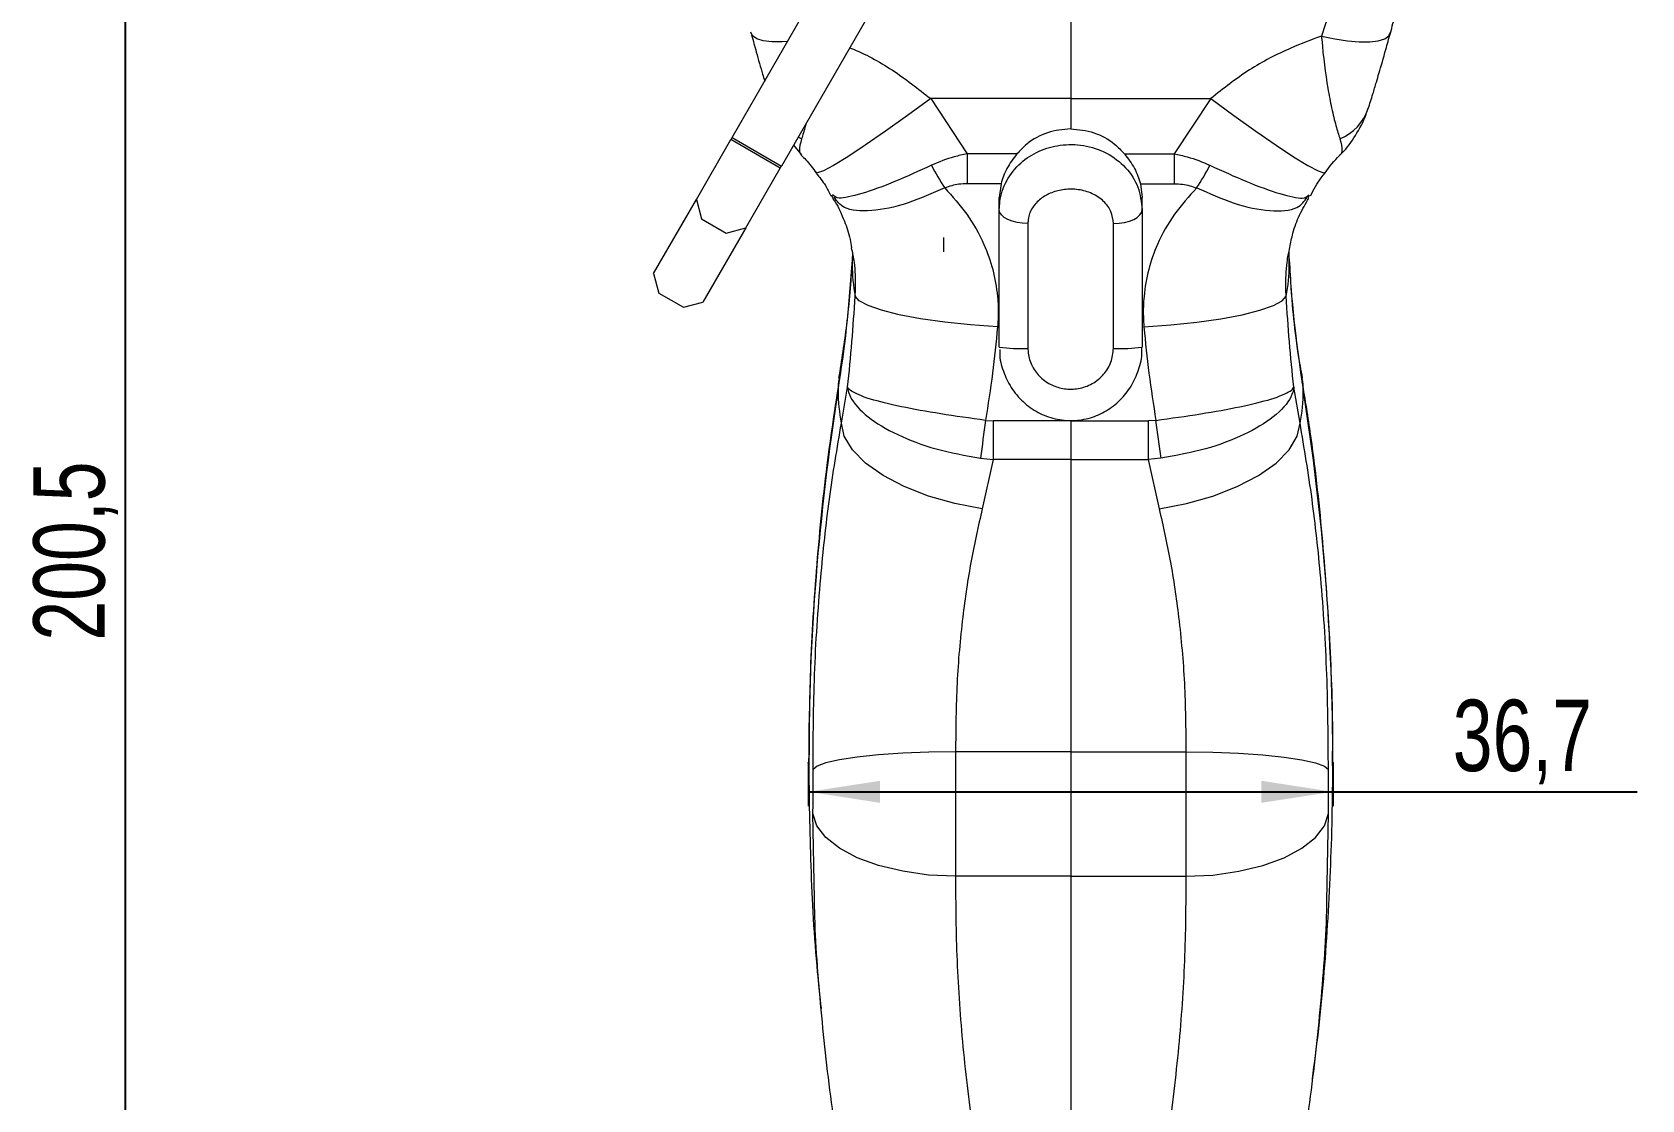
# Model space of a CAD drawing. Header units: millimetres. Extents: x 19 to 674, y 27 to 673.
# Drawn here: x 452.7 to 565.5, y 512.1 to 586.8 of the extents above; entities that cross this region are included whole.
import ezdxf

# ---------------------------------------------------------------- set-up
doc = ezdxf.new("R2010")
doc.units = ezdxf.units.MM
doc.header["$PDSIZE"] = -1
doc.layers.add('FORMAT', color=7, linetype='Continuous')
doc.styles.add('SLDTEXTSTYLE0', font='TXT', dxfattribs={"width": 0.75})
doc.dimstyles.new('SLDDIMSTYLE0', dxfattribs={"dimtxt": 5, "dimasz": 5, "dimexe": 0, "dimexo": 0.0625, "dimgap": 1.25, "dimtad": 2, "dimdec": 1, "dimrnd": 1e-09, "dimzin": 12, "dimdsep": 46, "dimtxsty": 'SLDTEXTSTYLE0', "dimsah": 1, "dimcen": 0.09, "dimadec": 0, "dimazin": 3, "dimtfac": 1, "dimtdec": 1, "dimtofl": 0, "dimtmove": 0, "dimatfit": 3, "dimfxl": 0, "dimfrac": 2, "dimtolj": 1, "dimtzin": 12, "dimarcsym": 0})

# ---------------------------------------------------------------- blocks, each defined once
blk = doc.blocks.new('_D_8')
at = {"layer": 'FORMAT', "transparency": 16777216}
for p, q in [((507.15, 535.67), (507.15, 532.64)), ((543.88, 535.67), (543.88, 532.64)), ((507.15, 533.64), (543.88, 533.64)), ((543.88, 533.64), (565.21, 533.64))]:
    blk.add_line(p, q, dxfattribs=at)
for points in [[(507.15, 533.64), (512.15, 532.87), (512.15, 534.41)], [(543.88, 533.64), (538.88, 534.41), (538.88, 532.87)]]:
    blk.add_solid(points, dxfattribs=at)
at = {"layer": 'FORMAT', "transparency": 16777216, "insert": (552.28, 540.09), "char_height": 5, "attachment_point": 1, "style": 'SLDTEXTSTYLE0'}
blk.add_mtext('36,7', dxfattribs=at)
blk = doc.blocks.new('_D_10')
at = {"layer": 'FORMAT', "transparency": 16777216}
for p, q in [((477.26, 652.81), (458.26, 652.81)), ((459.26, 652.81), (459.26, 452.28)), ((510.49, 452.28), (458.26, 452.28))]:
    blk.add_line(p, q, dxfattribs=at)
for points in [[(459.26, 652.81), (458.49, 647.81), (460.03, 647.81)], [(459.26, 452.28), (460.03, 457.28), (458.49, 457.28)]]:
    blk.add_solid(points, dxfattribs=at)
at = {"layer": 'FORMAT', "transparency": 16777216, "insert": (452.82, 544.23), "char_height": 5, "attachment_point": 1, "rotation": 90, "style": 'SLDTEXTSTYLE0'}
blk.add_mtext('200,5', dxfattribs=at)

msp = doc.modelspace()

# ---------------------------------------------------------------- linework, layer by layer
at = {"color": 7, "linetype": 'Continuous', "lineweight": 15}
for p, q in [((501.78, 579.47), (509.31, 592.52)), ((512.78, 590.52), (505.24, 577.47)), ((525.51, 587.57), (525.51, 582.2)), ((525.51, 582.2), (515.7, 582.2)), ((515.7, 582.2), (518.26, 578.32)), ((525.51, 582.2), (535.33, 582.2)), ((525.51, 582.2), (525.51, 580.08)), ((535.33, 582.2), (532.76, 578.32)), ((499.28, 575.14), (501.7, 579.33)), ((505.16, 577.33), (501.7, 579.33)), ((501.78, 579.47), (505.24, 577.47)), ((506.09, 578.93), (506.64, 578.26)), ((521.74, 578.32), (518.26, 578.32)), ((518.26, 578.32), (518.26, 576.23)), ((529.29, 578.32), (532.76, 578.32)), ((532.76, 578.32), (532.76, 576.23)), ((502.74, 573.14), (505.16, 577.33)), ((520.63, 576.23), (518.26, 576.23)), ((520.63, 576.23), (520.51, 575.28)), ((520.51, 574.41), (520.51, 575.28)), ((530.4, 576.23), (530.51, 575.28)), ((530.4, 576.23), (532.76, 576.23)), ((530.51, 574.41), (530.51, 575.28)), ((542.16, 575.26), (542.25, 575.43)), ((496.28, 569.94), (499.28, 575.14)), ((499.28, 575.14), (499.65, 573.77)), ((520.51, 564.78), (520.51, 574.41)), ((530.51, 574.41), (530.51, 564.78)), ((499.65, 573.77), (501.38, 572.77)), ((502.74, 573.14), (499.74, 567.94)), ((501.38, 572.77), (502.74, 573.14)), ((522.51, 573.45), (522.51, 564.7)), ((528.51, 564.7), (528.51, 573.45)), ((516.61, 571.46), (516.61, 572.46)), ((510.22, 571.41), (510.19, 570.91)), ((540.83, 570.91), (540.8, 571.41)), ((496.28, 569.94), (496.65, 568.58)), ((496.65, 568.58), (498.38, 567.58)), ((498.38, 567.58), (499.74, 567.94)), ((509.44, 559.46), (509.88, 561.99)), ((541.58, 559.46), (541.14, 561.99)), ((519.54, 559.66), (520.07, 559.63)), ((525.51, 559.63), (520.07, 559.63)), ((520.07, 559.63), (520.07, 556.92)), ((525.51, 559.63), (530.95, 559.63)), ((525.51, 559.63), (525.51, 556.92)), ((531.48, 559.66), (530.95, 559.63)), ((530.95, 559.63), (530.95, 556.92)), ((519.19, 557), (520.07, 556.92)), ((520.07, 556.92), (519.31, 553.46)), ((525.51, 556.92), (520.07, 556.92)), ((525.51, 556.92), (530.95, 556.92)), ((525.51, 556.92), (525.51, 536.45)), ((531.83, 557), (530.95, 556.92)), ((530.95, 556.92), (531.71, 553.46)), ((525.51, 536.45), (517.44, 536.45)), ((525.51, 536.45), (533.58, 536.45)), ((525.51, 536.45), (525.51, 527.72)), ((525.51, 527.72), (517.44, 527.72)), ((525.51, 527.72), (533.58, 527.72)), ((525.51, 527.72), (525.51, 497.9))]:
    msp.add_line(p, q, dxfattribs=at)
at = {"color": 8, "linetype": 'Continuous', "lineweight": 15}
for p, q in [((506.65, 579.38), (506.42, 579.5)), ((510.22, 571.44), (510.2, 570.56)), ((540.8, 571.45), (540.83, 570.56)), ((507.56, 526.14), (507.45, 532.12)), ((543.47, 525.98), (543.57, 532.12))]:
    msp.add_line(p, q, dxfattribs=at)
at = {"color": 8, "linetype": 'Continuous', "lineweight": 15, "flags": 128}
for points in [[(505.66, 586.19), (505.29, 586.17), (504.56, 586.17), (503.96, 586.24), (503.51, 586.38), (503.22, 586.59), (503.1, 586.85)], [(515.7, 582.2), (514.08, 581.01), (512.54, 579.91), (511.12, 578.93), (509.89, 578.12), (508.9, 577.51), (508.19, 577.13), (507.78, 576.99), (507.7, 577.01)], [(535.33, 582.2), (536.94, 581.01), (538.49, 579.91), (539.9, 578.93), (541.13, 578.12), (542.13, 577.51), (542.84, 577.13), (543.24, 576.99), (543.32, 577.01)]]:
    msp.add_lwpolyline(points, dxfattribs=at)
at = {"color": 7, "linetype": 'Continuous', "lineweight": 15, "flags": 128}
for points in [[(543.08, 586.58), (544.01, 586.38), (544.91, 586.24), (545.73, 586.17), (546.46, 586.17), (547.06, 586.24), (547.52, 586.38), (547.81, 586.59), (547.92, 586.85)], [(501.78, 579.47), (501.77, 579.45), (501.76, 579.43), (501.75, 579.42), (501.74, 579.4), (501.73, 579.38), (501.72, 579.36), (501.71, 579.35), (501.7, 579.33)], [(505.16, 577.33), (505.17, 577.35), (505.18, 577.36), (505.19, 577.38), (505.2, 577.4), (505.21, 577.42), (505.22, 577.43), (505.23, 577.45), (505.24, 577.47)], [(522.51, 573.45), (522.12, 573.47), (521.75, 573.53), (521.4, 573.61), (521.1, 573.73), (520.85, 573.88), (520.66, 574.05), (520.55, 574.23), (520.51, 574.41)], [(528.51, 573.45), (528.9, 573.47), (529.28, 573.53), (529.62, 573.61), (529.93, 573.73), (530.17, 573.88), (530.36, 574.05), (530.47, 574.23), (530.51, 574.41)], [(520.38, 566.2), (518.5, 566.34), (516.68, 566.54), (514.99, 566.78), (513.5, 567.06), (512.26, 567.37), (511.31, 567.7), (510.69, 568.03), (510.41, 568.35)], [(530.64, 566.2), (532.53, 566.34), (534.35, 566.54), (536.03, 566.78), (537.52, 567.06), (538.76, 567.37), (539.71, 567.7), (540.34, 568.03), (540.61, 568.35)], [(519.31, 553.46), (517.39, 553.83), (515.55, 554.35), (513.85, 555.02), (512.36, 555.8), (511.13, 556.67), (510.21, 557.6), (509.64, 558.54), (509.44, 559.46)], [(531.71, 553.46), (533.63, 553.83), (535.47, 554.35), (537.17, 555.02), (538.67, 555.8), (539.9, 556.67), (540.81, 557.6), (541.38, 558.54), (541.58, 559.46)], [(517.44, 536.45), (515.56, 536.42), (513.74, 536.34), (512.05, 536.22), (510.56, 536.06), (509.32, 535.88), (508.36, 535.67), (507.74, 535.44), (507.46, 535.2)], [(533.58, 536.45), (535.47, 536.42), (537.28, 536.34), (538.97, 536.22), (540.46, 536.06), (541.71, 535.88), (542.66, 535.67), (543.29, 535.44), (543.57, 535.2)], [(517.44, 527.72), (515.55, 527.81), (513.74, 528.07), (512.05, 528.47), (510.56, 529.02), (509.32, 529.68), (508.36, 530.44), (507.73, 531.26), (507.45, 532.12)], [(533.58, 527.72), (535.47, 527.81), (537.29, 528.07), (538.97, 528.47), (540.46, 529.02), (541.71, 529.68), (542.66, 530.44), (543.29, 531.26), (543.57, 532.12)]]:
    msp.add_lwpolyline(points, dxfattribs=at)
at = {"color": 8, "linetype": 'Continuous', "lineweight": 15}
for centre, radius, start, end in [((542.99, 582.67), 3.57, 292.8913, 340.911), ((515.56, 570.56), 5.36, 176.3201, 179.9966), ((535.47, 570.56), 5.36, 0.0022, 3.6849), ((672.75, 535.67), 165.6, 170.9436, 180.0219), ((514.67, 561.73), 5.46, 170.9067, 179.9781), ((536.35, 561.73), 5.46, 0.0218, 9.092), ((378.28, 535.67), 165.6, 359.9835, 9.0564)]:
    msp.add_arc(centre, radius, start, end, dxfattribs=at)
at = {"color": 7, "linetype": 'Continuous', "lineweight": 15}
for centre, radius, start, end in [((527.07, 583.12), 12.62, 206.2734, 214.6292), ((523.95, 583.12), 12.62, 325.3708, 333.7266), ((415.72, 576.64), 94.67, 350.9447, 356.3228), ((521.7, 570.57), 11.5, 180.0394, 191.1214), ((529.33, 570.57), 11.5, 348.8786, 359.9606), ((635.3, 576.64), 94.67, 183.6772, 189.0553), ((522.01, 576.32), 11.63, 262.5865, 272.4589), ((529.01, 576.32), 11.63, 267.5411, 277.4135), ((520.77, 561.74), 11.56, 180.0421, 191.3754), ((530.25, 561.74), 11.56, 348.6246, 359.9579), ((783.89, 523.35), 266.83, 172.1784, 172.755), ((267.14, 523.35), 266.83, 7.245, 7.8216)]:
    msp.add_arc(centre, radius, start, end, dxfattribs=at)
at = {"color": 8, "linetype": 'Continuous', "lineweight": 15}
msp.add_ellipse((542.45, 580.57), major_axis=(6.41, 20), ratio=0.061339, start_param=0.624165, end_param=1.285331, dxfattribs=at)
at = {"color": 7, "linetype": 'Continuous', "lineweight": 15}
for points, knots in [([(547.91, 586.77), (548.03, 587.23), (548.4, 588.57), (548.99, 590.7), (549.68, 593.08), (550.32, 595.26), (550.83, 596.91), (551.09, 597.74), (551.17, 598)], [0, 0, 0, 0, 0.106837, 0.309538, 0.511446, 0.712062, 0.910926, 1, 1, 1, 1]), ([(503.15, 586.65), (503.26, 586.25), (503.52, 585.29), (503.83, 584.21), (504.02, 583.59), (504.07, 583.43)], [0, 0, 0, 0, 0.34853, 0.832767, 1, 1, 1, 1]), ([(543.08, 586.58), (542.36, 586.31), (540.62, 585.65), (537.95, 584.28), (536.21, 582.9), (535.33, 582.2)], [0, 0, 0, 0, 0.258447, 0.625069, 1, 1, 1, 1]), ([(543.08, 586.58), (543.09, 586.5), (543.2, 585.19), (543.42, 583.39), (543.8, 581.48), (544.1, 580.25), (544.28, 579.67), (544.37, 579.38)], [0, 0, 0, 0, 0.024308, 0.415677, 0.602358, 0.801234, 1, 1, 1, 1]), ([(546.93, 583.35), (546.99, 583.55), (547.2, 584.25), (547.53, 585.41), (547.8, 586.4), (547.91, 586.78)], [0, 0, 0, 0, 0.200241, 0.690102, 1, 1, 1, 1]), ([(546.36, 581.5), (546.46, 581.83), (546.65, 582.38), (546.85, 583.07), (546.93, 583.35)], [0, 0, 0, 0, 0.594179, 1, 1, 1, 1]), ([(544.38, 578.26), (544.43, 578.3), (544.85, 578.69), (545.51, 579.63), (546.09, 580.69), (546.3, 581.36), (546.34, 581.5)], [0, 0, 0, 0, 0.050615, 0.456014, 0.891662, 1, 1, 1, 1]), ([(525.51, 580.08), (524.96, 580.03), (523.86, 579.92), (522.57, 579.19), (521.96, 578.56), (521.74, 578.32)], [0, 0, 0, 0, 0.384833, 0.769555, 1, 1, 1, 1]), ([(525.51, 580.08), (526.06, 580.03), (527.16, 579.92), (528.45, 579.19), (529.06, 578.56), (529.29, 578.32)], [0, 0, 0, 0, 0.384833, 0.769555, 1, 1, 1, 1]), ([(520.51, 574.41), (520.52, 574.6), (520.55, 575.3), (520.78, 575.99), (521.28, 576.91), (521.93, 577.73), (523.25, 578.57), (524.79, 579.01), (526.45, 578.99), (528.08, 578.45), (529.42, 577.42), (530.34, 576.02), (530.45, 574.95), (530.51, 574.41)], [0, 0, 0, 0, 0.037566, 0.146456, 0.148335, 0.254121, 0.354658, 0.453694, 0.556719, 0.666085, 0.778262, 0.889003, 1, 1, 1, 1]), ([(506.62, 578.23), (506.73, 578.13), (507.13, 577.76), (507.45, 577.31), (507.68, 576.99)], [0, 0, 0, 0, 0.286871, 1, 1, 1, 1]), ([(518.26, 578.32), (517.95, 578.26), (517.08, 578.09), (516.28, 577.75), (515.76, 577.53)], [0, 0, 0, 0, 0.352464, 1, 1, 1, 1]), ([(521.74, 578.32), (521.48, 577.99), (520.97, 577.31), (520.74, 576.59), (520.63, 576.23)], [0, 0, 0, 0, 0.492195, 1, 1, 1, 1]), ([(529.29, 578.32), (529.54, 577.99), (530.05, 577.31), (530.28, 576.59), (530.4, 576.23)], [0, 0, 0, 0, 0.492195, 1, 1, 1, 1]), ([(532.76, 578.32), (533.07, 578.26), (533.94, 578.09), (534.75, 577.75), (535.27, 577.53)], [0, 0, 0, 0, 0.352464, 1, 1, 1, 1]), ([(543.33, 577), (543.65, 577.43), (543.98, 577.88), (544.38, 578.24), (544.39, 578.25)], [0, 0, 0, 0, 0.970493, 1, 1, 1, 1]), ([(507.67, 576.98), (507.9, 576.7), (508.3, 576.2), (508.59, 575.63), (508.71, 575.39)], [0, 0, 0, 0, 0.57397, 1, 1, 1, 1]), ([(542.31, 575.39), (542.54, 575.83), (542.84, 576.39), (543.25, 576.88), (543.34, 576.99)], [0, 0, 0, 0, 0.775545, 1, 1, 1, 1]), ([(508.74, 575.43), (508.74, 575.41), (508.77, 575.34), (508.82, 575.29), (508.86, 575.24)], [0, 0, 0, 0, 0.1977665, 1, 1, 1, 1]), ([(508.83, 575.22), (508.89, 575.13), (509.21, 574.67), (509.63, 573.7), (510.02, 572.64), (510.13, 571.95), (510.16, 571.75)], [0, 0, 0, 0, 0.091218, 0.511591, 0.8609, 1, 1, 1, 1]), ([(518.26, 576.23), (518.07, 576.22), (517.52, 576.21), (517.01, 576.05), (516.69, 575.94)], [0, 0, 0, 0, 0.364484, 1, 1, 1, 1]), ([(516.69, 575.94), (517.22, 575.35), (518.3, 574.16), (519.4, 572.2), (520.09, 570.24), (520.4, 568.52), (520.45, 567.16), (520.4, 566.44), (520.38, 566.2)], [0, 0, 0, 0, 0.231408, 0.462436, 0.635669, 0.808783, 0.935479, 1, 1, 1, 1]), ([(528.51, 573.45), (528.48, 573.74), (528.4, 574.31), (527.85, 575.04), (527.05, 575.58), (526.07, 575.86), (525.08, 575.87), (524.16, 575.64), (523.37, 575.2), (522.78, 574.56), (522.53, 573.93), (522.52, 573.55), (522.51, 573.45)], [0, 0, 0, 0, 0.106775, 0.215739, 0.328964, 0.441359, 0.54791, 0.649853, 0.751859, 0.856807, 0.964026, 1, 1, 1, 1]), ([(534.34, 575.94), (533.8, 575.35), (532.73, 574.16), (531.62, 572.2), (530.93, 570.24), (530.63, 568.52), (530.58, 567.16), (530.62, 566.44), (530.64, 566.2)], [0, 0, 0, 0, 0.231408, 0.462436, 0.635669, 0.808783, 0.935479, 1, 1, 1, 1]), ([(532.76, 576.23), (532.96, 576.22), (533.5, 576.21), (534.01, 576.05), (534.34, 575.94)], [0, 0, 0, 0, 0.364484, 1, 1, 1, 1]), ([(540.86, 571.77), (540.93, 572.11), (541.09, 572.93), (541.54, 574.09), (541.97, 574.84), (542.19, 575.23)], [0, 0, 0, 0, 0.24828, 0.607075, 1, 1, 1, 1]), ([(510.19, 570.91), (510.08, 569.39), (509.89, 566.6), (509.45, 563.85), (509.25, 562.61)], [0, 0, 0, 0, 0.54728, 1, 1, 1, 1]), ([(541.76, 562.61), (541.71, 562.89), (541.34, 564.92), (541.02, 567.7), (540.89, 570.2), (540.85, 570.91)], [0, 0, 0, 0, 0.103227, 0.74405, 1, 1, 1, 1]), ([(509.88, 561.99), (509.99, 563.04), (510.2, 565.17), (510.34, 567.29), (510.41, 568.35)], [0, 0, 0, 0, 0.49667, 1, 1, 1, 1]), ([(541.14, 561.99), (541.03, 563.04), (540.82, 565.17), (540.68, 567.29), (540.61, 568.35)], [0, 0, 0, 0, 0.49667, 1, 1, 1, 1]), ([(520.38, 566.2), (520.28, 565.12), (520.07, 562.94), (519.72, 560.76), (519.54, 559.66)], [0, 0, 0, 0, 0.495262, 1, 1, 1, 1]), ([(530.64, 566.2), (530.75, 565.12), (530.96, 562.94), (531.31, 560.76), (531.48, 559.66)], [0, 0, 0, 0, 0.495262, 1, 1, 1, 1]), ([(520.54, 564.63), (520.54, 564.53), (520.51, 564.02), (520.76, 563.09), (521.3, 561.93), (522.14, 560.93), (523.19, 560.17), (524.4, 559.72), (525.67, 559.59), (526.9, 559.79), (528.03, 560.29), (529, 561.05), (529.79, 562.03), (530.3, 563.19), (530.54, 564.14), (530.49, 564.68), (530.48, 564.78)], [0, 0, 0, 0, 0.017359, 0.097962, 0.179194, 0.261473, 0.343714, 0.425197, 0.505258, 0.583418, 0.660518, 0.73863, 0.817569, 0.898009, 0.979656, 1, 1, 1, 1]), ([(522.51, 564.7), (522.52, 564.59), (522.53, 564.17), (522.67, 563.74), (522.97, 563.16), (523.37, 562.64), (524.16, 562.1), (525.08, 561.82), (526.07, 561.84), (527.05, 562.18), (527.85, 562.84), (528.4, 563.71), (528.48, 564.37), (528.51, 564.7)], [0, 0, 0, 0, 0.035971, 0.138477, 0.143256, 0.248196, 0.350194, 0.45213, 0.558673, 0.67106, 0.784277, 0.893233, 1, 1, 1, 1]), ([(509.3, 562.6), (508.99, 560.57), (508.31, 556.1), (507.64, 549.13), (507.21, 542.17), (507.18, 537.67), (507.17, 535.64)], [0, 0, 0, 0, 0.227416, 0.501584, 0.774784, 1, 1, 1, 1]), ([(519.54, 559.66), (518.47, 559.81), (516.35, 560.1), (513.52, 560.62), (511.29, 561.16), (510.18, 561.63), (509.92, 561.9), (509.88, 561.99), (509.88, 561.99)], [0, 0, 0, 0, 0.216635, 0.430896, 0.649936, 0.880605, 0.998417, 1, 1, 1, 1]), ([(509.88, 561.99), (509.88, 561.98), (509.9, 561.76), (510.11, 561.08), (511.13, 559.91), (513.26, 558.64), (516.02, 557.58), (518.13, 557.2), (519.19, 557)], [0, 0, 0, 0, 0.001595, 0.119389, 0.350065, 0.56912, 0.78338, 1, 1, 1, 1]), ([(531.48, 559.66), (532.55, 559.81), (534.67, 560.1), (537.5, 560.62), (539.73, 561.16), (540.85, 561.63), (541.1, 561.9), (541.14, 561.99), (541.14, 561.99)], [0, 0, 0, 0, 0.216635, 0.430896, 0.649936, 0.880605, 0.998417, 1, 1, 1, 1]), ([(541.14, 561.99), (541.14, 561.98), (541.12, 561.76), (540.92, 561.08), (539.89, 559.91), (537.77, 558.64), (535.01, 557.58), (532.9, 557.2), (531.83, 557)], [0, 0, 0, 0, 0.001595, 0.119389, 0.350065, 0.56912, 0.78338, 1, 1, 1, 1]), ([(543.85, 535.48), (543.86, 535.98), (543.91, 538.93), (543.7, 544.32), (543.18, 551.62), (542.51, 557.71), (541.91, 561.35), (541.7, 562.6)], [0, 0, 0, 0, 0.055165, 0.324817, 0.593502, 0.861213, 1, 1, 1, 1]), ([(507.46, 535.2), (507.47, 537.42), (507.5, 541.92), (507.93, 548.3), (508.56, 554.24), (509.15, 557.71), (509.44, 559.46)], [0, 0, 0, 0, 0.264978, 0.537605, 0.766463, 1, 1, 1, 1]), ([(543.57, 535.2), (543.55, 537.42), (543.52, 541.92), (543.1, 548.3), (542.46, 554.24), (541.88, 557.71), (541.58, 559.46)], [0, 0, 0, 0, 0.264978, 0.537605, 0.766463, 1, 1, 1, 1]), ([(519.31, 553.46), (519.04, 552.26), (518.49, 549.84), (517.89, 545.72), (517.48, 541.21), (517.46, 538.06), (517.44, 536.45)], [0, 0, 0, 0, 0.229386, 0.463683, 0.727743, 1, 1, 1, 1]), ([(531.71, 553.46), (531.98, 552.26), (532.53, 549.84), (533.13, 545.72), (533.54, 541.21), (533.57, 538.06), (533.58, 536.45)], [0, 0, 0, 0, 0.229386, 0.463683, 0.727743, 1, 1, 1, 1]), ([(517.44, 536.45), (517.44, 535.14), (517.45, 532.99), (517.45, 530.03), (517.44, 528.5), (517.44, 527.72)], [0, 0, 0, 0, 0.437858, 0.714914, 1, 1, 1, 1]), ([(533.58, 536.45), (533.58, 535.14), (533.58, 532.99), (533.58, 530.03), (533.58, 528.5), (533.58, 527.72)], [0, 0, 0, 0, 0.437858, 0.714914, 1, 1, 1, 1]), ([(507.15, 535.67), (507.18, 533.27), (507.25, 528.38), (507.57, 522.63), (507.93, 519.3), (508.02, 518.45)], [0, 0, 0, 0, 0.418121, 0.850014, 1, 1, 1, 1]), ([(507.45, 532.12), (507.46, 532.67), (507.46, 533.67), (507.46, 534.74), (507.46, 535.2)], [0, 0, 0, 0, 0.561384, 1, 1, 1, 1]), ([(542.45, 513.53), (542.59, 514.62), (543.08, 518.21), (543.55, 524.31), (543.84, 530.61), (543.87, 534.39), (543.88, 535.67)], [0, 0, 0, 0, 0.149105, 0.488698, 0.82711, 1, 1, 1, 1]), ([(543.57, 532.12), (543.57, 532.67), (543.56, 533.67), (543.57, 534.74), (543.57, 535.2)], [0, 0, 0, 0, 0.561384, 1, 1, 1, 1]), ([(517.44, 527.72), (517.45, 525.75), (517.48, 521.82), (517.92, 515.75), (518.64, 509.56), (519.39, 505.37), (519.77, 503.28)], [0, 0, 0, 0, 0.2478724, 0.4957451, 0.7478707, 1, 1, 1, 1]), ([(533.58, 527.72), (533.57, 525.75), (533.55, 521.82), (533.11, 515.75), (532.39, 509.56), (531.63, 505.37), (531.25, 503.28)], [0, 0, 0, 0, 0.2478724, 0.4957451, 0.7478707, 1, 1, 1, 1]), ([(509.93, 504.46), (509.53, 506.79), (508.74, 511.46), (507.99, 518.42), (507.6, 523.32), (507.56, 525.86), (507.56, 526.14)], [0, 0, 0, 0, 0.318444, 0.636886, 0.96036, 1, 1, 1, 1]), ([(541.09, 504.46), (541.49, 506.79), (542.28, 511.46), (543.03, 518.42), (543.42, 523.26), (543.46, 525.76), (543.47, 525.98)], [0, 0, 0, 0, 0.32088, 0.641758, 0.967706, 1, 1, 1, 1])]:
    msp.add_open_spline(points, degree=3, knots=knots, dxfattribs=at)
at = {"color": 8, "linetype": 'Continuous', "lineweight": 15}
for points, knots in [([(510.03, 585.76), (510.05, 585.75), (511.09, 585.34), (513.07, 584.27), (514.81, 582.89), (515.7, 582.2)], [0, 0, 0, 0, 0.010152, 0.49953, 1, 1, 1, 1]), ([(506.96, 580.44), (506.95, 580.4), (506.84, 579.94), (506.74, 579.65), (506.65, 579.38)], [0, 0, 0, 0, 0.095551, 1, 1, 1, 1]), ([(506.65, 579.38), (506.57, 579.07), (506.45, 578.6), (506.55, 578.33), (506.63, 578.27), (506.64, 578.26)], [0, 0, 0, 0, 0.632825, 0.954751, 1, 1, 1, 1]), ([(544.37, 579.38), (544.45, 579.07), (544.57, 578.6), (544.47, 578.33), (544.39, 578.26), (544.38, 578.26)], [0, 0, 0, 0, 0.631257, 0.952385, 1, 1, 1, 1]), ([(515.76, 577.53), (514.89, 577.13), (513.04, 576.28), (510.74, 575.47), (509.16, 575.11), (508.93, 575.35), (508.82, 575.45)], [0, 0, 0, 0, 0.237606, 0.507104, 0.78027, 1, 1, 1, 1]), ([(535.27, 577.53), (536.14, 577.13), (537.99, 576.28), (540.28, 575.47), (541.87, 575.11), (542.1, 575.35), (542.2, 575.45)], [0, 0, 0, 0, 0.237591, 0.507073, 0.780222, 1, 1, 1, 1]), ([(516.69, 575.94), (515.81, 575.56), (513.94, 574.73), (511.46, 574.24), (509.59, 574.39), (509.13, 575.02), (508.93, 575.29)], [0, 0, 0, 0, 0.239813, 0.51178, 0.787422, 1, 1, 1, 1]), ([(534.34, 575.94), (535.21, 575.56), (537.08, 574.73), (539.56, 574.24), (541.43, 574.39), (541.89, 575.02), (542.09, 575.29)], [0, 0, 0, 0, 0.2398028, 0.5117576, 0.7873875, 1, 1, 1, 1]), ([(510.41, 568.35), (510.42, 568.55), (510.46, 569.36), (510.42, 570.53), (510.23, 571.41), (510.16, 571.75)], [0, 0, 0, 0, 0.169887, 0.681533, 1, 1, 1, 1]), ([(540.61, 568.35), (540.6, 568.55), (540.57, 569.36), (540.61, 570.53), (540.79, 571.43), (540.87, 571.77)], [0, 0, 0, 0, 0.168954, 0.677789, 1, 1, 1, 1])]:
    msp.add_open_spline(points, degree=3, knots=knots, dxfattribs=at)
at = {"layer": 'FORMAT'}
for p in [(507.15, 535.67), (543.88, 535.67)]:
    msp.add_point(p, dxfattribs=at)

# ---------------------------------------------------------------- dimensions: what is measured, and where the dimension line sits
dim = msp.add_linear_dim(base=(459.26, 452.28), p1=(477.26, 652.81), p2=(510.49, 452.28), angle=90, dimstyle='SLDDIMSTYLE0', dxfattribs=at)
dim.commit()
dim.dimension.update_dxf_attribs({"geometry": '_D_10', "text_midpoint": (459.26, 552.54), "dimtype": 160})
dim = msp.add_linear_dim(base=(543.88, 533.64), p1=(507.15, 535.67), p2=(543.88, 535.67), dimstyle='SLDDIMSTYLE0', dxfattribs=at)
dim.commit()
dim.dimension.update_dxf_attribs({"geometry": '_D_8', "text_midpoint": (558.74, 533.64), "dimtype": 160})

doc.saveas('drawing.dxf')
